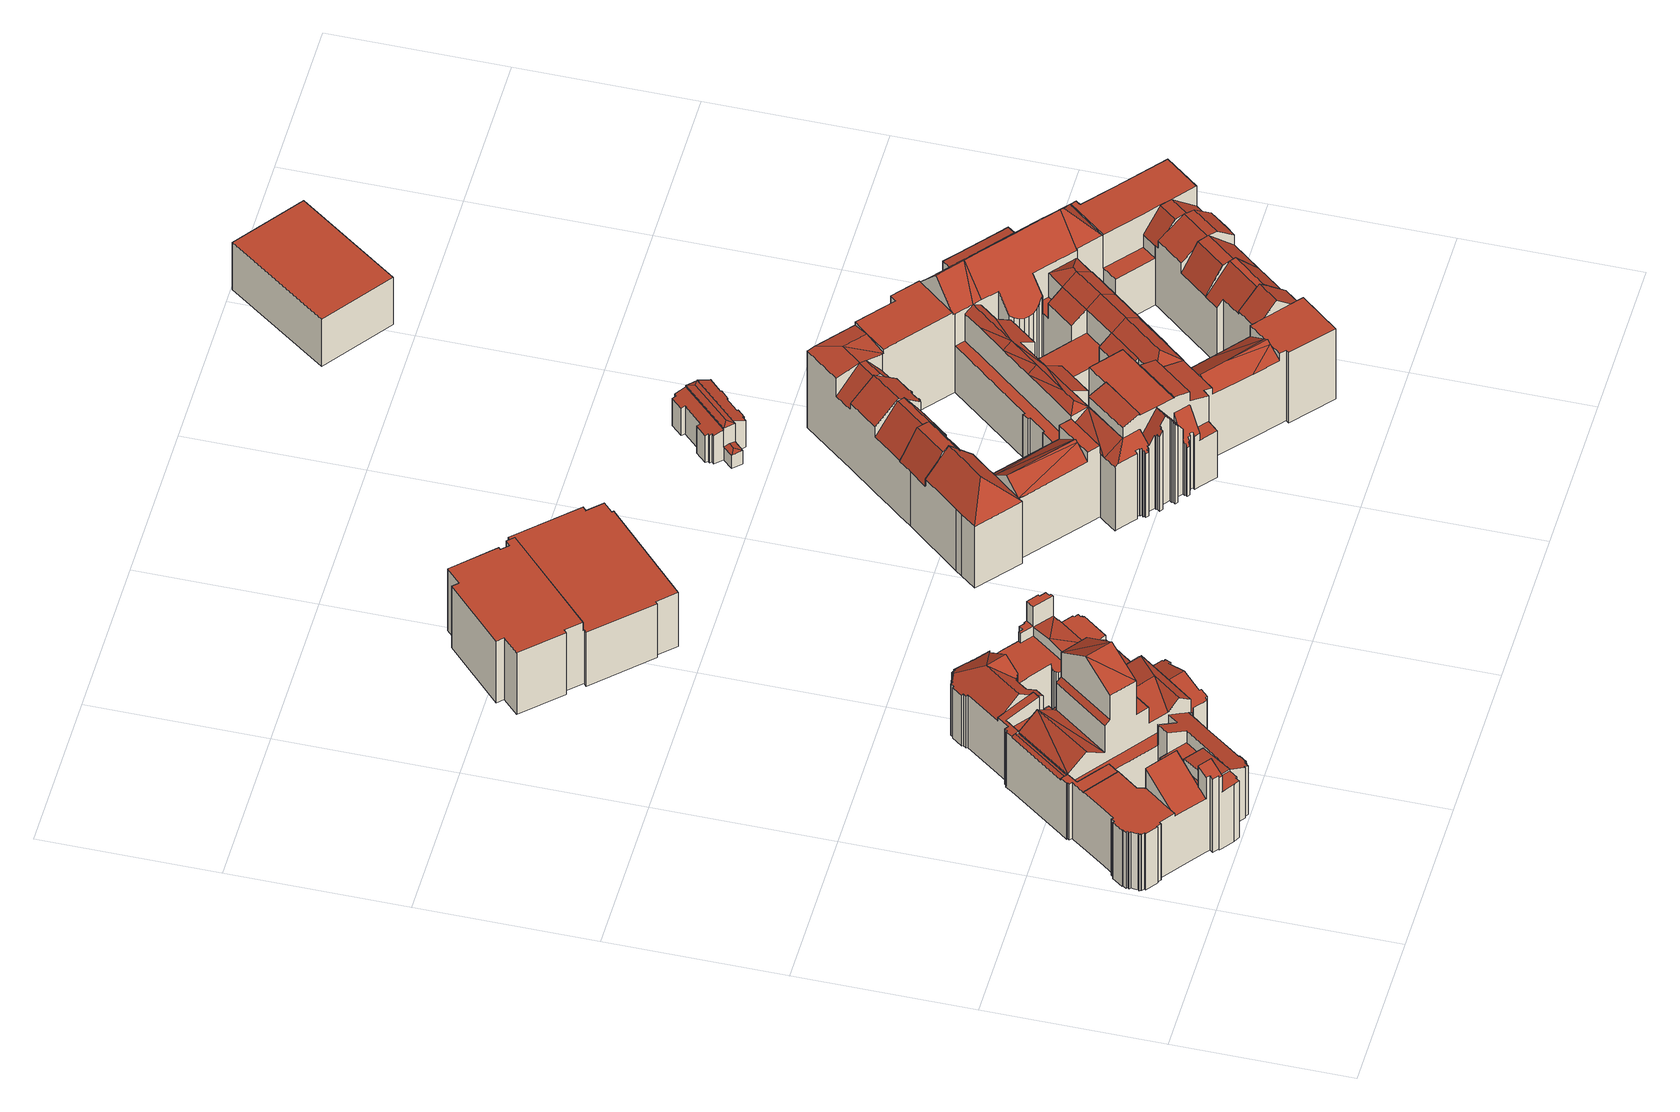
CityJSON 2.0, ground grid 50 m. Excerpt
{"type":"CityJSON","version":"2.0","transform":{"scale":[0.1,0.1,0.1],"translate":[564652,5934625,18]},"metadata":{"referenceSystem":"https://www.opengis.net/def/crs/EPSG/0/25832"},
"CityObjects":{
"building1":{"type":"Building","attributes":{"Gemeindeschluessel":"02000000","Geometrietyp2DReferenz":"3000","function":"31001_3010","roofType":"3100","measuredHeight":46.44,"storeysAboveGround":4},"geometry":[{"type":"MultiSurface","lod":"2","boundaries":[[[0,1,2,3,4,5]],[[6,7,8,9,2,1]],[[10,11,12]],[[13,10,12]],[[14,15,16,17,18,19,20,21]],[[22,23,24,25,26,27,28]],[[29,10,13]],[[30,31,32,33,34,35,36]],[[37,10,29]],[[38,39,40,41,42]],[[43,44,45]],[[46,47,44]],[[43,46,44]],[[46,48,47]],[[49,50,51]],[[52,53,54]],[[55,56,52,54]],[[57,58,59,60,50,49]],[[61,62,63,64,65,66,67,68,69,70]],[[68,71,72,73,74,75,76,77,78,79,69]],[[80,81,82,83]],[[84,85,86,87]],[[85,88,89,90,86]],[[84,91,92,88,85]],[[93,94,95,96,97,98,99,100]],[[101,102,103,104,105,106,107,108,109,110,111]],[[112,113,114,115,116,117,118,119]],[[120,61,70,121]],[[122,123,124,125,126]],[[127,128,129]],[[130,131,132,133]],[[133,132,134,135]],[[135,134,136,137]],[[137,136,138,139]],[[139,138,140,141]],[[142,143,144,145]],[[145,144,146,147]],[[147,146,148,149]],[[150,151,152,153]],[[153,152,154,155]],[[5,156,0]],[[6,157,12,7]],[[158,7,12,157,159,160]],[[161,162,151,150]],[[7,12,11,8]],[[163,21,20,164]],[[165,164,20,19,36,27,166]],[[27,36,19,18,28]],[[167,17,16,168]],[[168,16,15,169]],[[169,15,14,170]],[[171,25,24,172]],[[172,24,23,173]],[[173,23,22,174]],[[166,27,36,35,175]],[[175,35,34,176]],[[33,32,177]],[[26,30,36,27]],[[178,179,180,181]],[[181,180,182,183]],[[183,182,184,185]],[[186,187,188,11,8,189]],[[8,11,188,9]],[[3,190,4]],[[29,42,41,37]],[[191,192,193,194]],[[194,193,195,196]],[[196,195,197,198]],[[198,197,199,200]],[[200,199,201,202]],[[202,201,203,204]],[[204,203,205,206]],[[206,205,207,208]],[[209,210,211,212]],[[213,67,66,214]],[[214,66,65,215]],[[215,65,64,216]],[[216,64,63,217]],[[217,63,62,218]],[[219,78,77,220]],[[220,77,76,221]],[[221,76,75,222]],[[222,75,74,223]],[[223,74,73,224]],[[224,73,72,225]],[[225,72,71,226]],[[122,227,228,123]],[[229,80,83,230]],[[110,91,84,111]],[[231,100,99,232]],[[233,98,97,234]],[[234,97,96,235]],[[235,96,95,236]],[[237,109,108,238]],[[238,108,107,239]],[[239,107,106,240]],[[240,106,105,241]],[[241,105,104,242]],[[242,104,103,243]],[[244,102,101]],[[93,119,118,94]],[[245,117,116,246]],[[246,116,115,247]],[[247,115,114,248]],[[248,114,113,249]],[[250,251,252,253]],[[254,255,256,257]],[[258,259,164,165]],[[260,261,262,263]],[[264,265,266,267]],[[267,266,268,269]],[[269,268,270,271]],[[271,270,272,273]],[[274,275,276,277]],[[277,276,278,279]],[[280,281,282]],[[283,284,285]],[[286,287,187,186]],[[288,289,290,291]],[[291,290,292,293]],[[293,292,294,295]],[[295,294,296,297]],[[297,296,298,299]],[[299,298,300,301]],[[301,300,302,303]],[[303,302,304,305]],[[305,304,306,307]],[[308,309,210,209]],[[310,311,312,272]],[[313,314,315,316]],[[316,315,317,318]],[[318,317,319,320]],[[321,322,323,324]],[[325,326,327,328]],[[328,327,329,330]],[[330,329,331,332]],[[332,331,333,334]],[[334,333,335,336]],[[336,335,337,338]],[[338,337,339,340]],[[340,339,341,342]],[[343,344,53,345]],[[346,347,348,349]],[[350,351,352,353]],[[353,352,354,355]],[[356,357,358,359]],[[359,358,360,361]],[[361,360,362,363]],[[364,365,357,356]],[[366,367,368,369]],[[123,228,370,124]],[[371,163,164,259,372,373,374,127,129]],[[375,376,377,378,379,380,308,381,308,209,212,382,383,384,385,386,158,160]],[[387,388,389,170,14,21,163,371,129,128,131,130]],[[148,390,251,250,391,162,161,392,393,394,149]],[[48,347,346,395,396,397,189,8,11,10,37,41,40,47]],[[191,398,399,400,401,402,403,404,405,192]],[[386,385,384,383,382,212,211,406,407,57,49,51,408,409,410,43,45,38,42,29,13,12,7,158]],[[411,412,413,414,415,416,243,103,102,244,417,418,419,420,421,422]],[[372,259,258,261,260,423,424,257,256,373]],[[425,349,348,426,125,427,428,429,324,323]],[[430,431,432,433,434,381,308,380,379,378,377,435]],[[228,227,420,419,418,417,244,101,436,437,368,367,370]],[[207,205,203,201,199,197,195,193,192,405,404,403,402,438,407,406,211,210,309,312,311,439,33,177]],[[240,241,242,243,416,415,414,413,412,411,440,441,219,220,221,222,223,224,225,226,442,213,214,215,216,217,218,443,444,445,401,400,399,398,191,194,196,198,200,202,204,206,208,446,447,448,171,172,173,174,449,167,168,169,170,389,388,387,130,133,135,137,139,141,450,451,452,453,454,455,456,457,458,459,460,461,462,463,464,465,466,467,468,142,145,147,149,394,393,392,161,150,153,155,469,470,178,181,183,185,471,472,288,291,293,295,297,299,301,303,305,307,473,474,475,325,328,330,332,334,336,338,340,342,476,477,478,479,480,233,234,235,236,481,245,246,247,248,249,482,483,484,485,237,238,239],[486,487,488,489,490,491,492,313,316,318,320,493,494,274,277,279,495,321,324,429,428,427,496,497,364,356,359,361,363,498,350,353,355],[433,432,431,430,435,499,500,254,257,424,423,260,263,501,502,503,264,267,269,271,273,433,434]],[[504,505,506,507,508,509,510,511,512,513,514,515,516,140,138,136,134,132,131,128,127,517,256,255,252,251,390,148,146,144,143,518,519,520,521,522,523]],[[524,525,526,354,352,351,527,362,360,358,357,365,366,369,229,230,528,529,530,231,232,531,532,533,343,345,534,535]],[[523,522,521,520,466,465,464,463]],[[154,156,5,4,190,179,178,470,469,155]],[[184,536,281,280,289,288,472,471,185]],[[408,537,538,126,125,426,539,540,409]],[[306,541,542,543,475,474,473,307]],[[407,438,121,70,69,79,59,58,57]],[[491,490,489,488,524,535,56,55,544]],[[60,59,79,78,219,441,440,411,422]],[[83,82,87,86,90,530,529,528,230]],[[89,88,92,484,483,482,249,113,112]],[[254,500,499,435,377,376,545,253,252,255]],[[272,312,309,308,381,434,433,273]],[[286,275,274,494,493,320,319,285,284,287]],[[487,486,355,354,526,525,524,488]],[[125,124,370,367,366,365,364,497,496,427]],[[532,531,479,478,477,533]],[[362,527,351,350,498,363]],[[344,343,533,477,476,342,341]],[[546,283,547,282]],[[548,322,321,495,279,278]],[[549,550,265,264,503,502]],[[262,551,549,502,501,263]],[[552,545,376,375,160,159]],[[530,90,89,112,119,93,100,231]],[[117,245,481,236,95,94,118]],[[232,99,98,233,480,479,531]],[[91,110,109,237,485,484,92]],[[368,437,436,81,80,229,369]],[[81,436,101,111,84,87,82]],[[444,443,218,62,61,120]],[[213,442,226,71,68,67]],[[535,534,345,53,52,56]],[[543,326,325,475]],[[553,421,420,227,122,126,538]],[[313,492,491,544,554,314]],[[445,444,120,121,438,402,401]],[[410,555,347,48,46,43]],[[439,311,310,176,34,33]],[[45,44,47,40,39,38]],[[446,208,207,177,32,31,447]],[[171,448,447,31,30,26,25]],[[449,174,22,28,18,17,167]],[[1,6,1,0]],[[2,9,556,3]],[[374,373,256,517,127]],[[518,143,142,468]],[[467,466,520,519,518,468]],[[462,461,505,504,523,463]],[[506,505,461,460]],[[459,458,508,507,506,460]],[[141,140,516,450]],[[510,509,508,458,457,456]],[[512,511,510,456,455,454]],[[453,452,514,513,512,454]],[[516,515,514,452,451,450]],[[397,396,395,346,349,425,323,322,548,278,276,275,286,186,189]],[[166,175,176,310,272,270,268,266,265,550,549,551,262,261,258,165]],[[54,53,344,341,339,337,335,333,331,329,327,326,543,542]],[[557,50,60,422,421,553,538,537]],[[283,285,319,317,315,314,554,544,55,54,558,547]],[[51,50,557,537,408]],[[282,547,558,54,542,541,306,304,302,300,298,296,294,292,290,289,280]],[[409,540,539,426,348,347,555,410]],[[3,556,9,188,187,287,284,283,546,282,281,536,184,182,180,179,190]],[[253,545,552,159,157,6,1,0,156,154,152,151,162,391,250]]],"semantics":{"surfaces":[{"type":"RoofSurface"},{"type":"WallSurface"},{"type":"GroundSurface"}],"values":[0,0,0,0,0,0,0,0,0,0,0,0,0,0,0,0,0,0,0,0,0,0,0,0,0,0,0,0,0,1,1,1,1,1,1,1,1,1,1,1,1,1,1,1,1,1,1,1,1,1,1,1,1,1,1,1,1,1,1,1,1,1,1,1,1,1,1,1,1,1,1,1,1,1,1,1,1,1,1,1,1,1,1,1,1,1,1,1,1,1,1,1,1,1,1,1,1,1,1,1,1,1,1,1,1,1,1,1,1,1,1,1,1,1,1,1,1,1,1,1,1,1,1,1,1,1,1,1,1,1,1,1,1,1,1,1,1,1,1,1,1,1,1,1,1,1,1,1,1,1,1,0,0,1,1,1,1,1,1,1,1,1,0,0,2,0,0,1,1,1,1,1,1,1,1,1,1,1,1,1,1,1,1,1,1,1,1,1,1,1,1,1,1,1,1,1,1,1,1,1,1,1,1,1,1,1,1,1,1,1,1,1,1,1,1,1,1,1,1,1,1,1,0,0,0,0,0,0,0,0,0,0]}}]},
"building2":{"type":"Building","attributes":{"Gemeindeschluessel":"02000000","Geometrietyp2DReferenz":"3000","function":"51009_1610","roofType":"2100","measuredHeight":21.75},"geometry":[{"type":"MultiSurface","lod":"2","boundaries":[[[559,560,561,562,563,564,565,566]],[[567,568,569,570,571,572,573,574]],[[567,566,565,568]],[[568,565,564,569]],[[569,564,563,570]],[[570,563,562,571]],[[571,562,561,572]],[[572,561,560,573]],[[573,560,559,574]],[[574,559,566,567]]],"semantics":{"surfaces":[{"type":"RoofSurface"},{"type":"GroundSurface"},{"type":"WallSurface"}],"values":[0,1,2,2,2,2,2,2,2,2]}}]},
"building3":{"type":"Building","attributes":{"name":"Abendschule Vor dem Holstentor Studienkolleg für ausländische Studierende","Gemeindeschluessel":"02000000","Geometrietyp2DReferenz":"3000","function":"31001_3020","roofType":"1000","measuredHeight":22.36,"storeysAboveGround":4},"geometry":[{"type":"MultiSurface","lod":"2","boundaries":[[[575,576,577,578,579,580,581,582,583,584,585,586,587,588]],[[589,588,587,590]],[[590,587,586,591]],[[591,586,585,592]],[[592,585,584,593]],[[593,584,583,594]],[[594,583,582,595]],[[595,582,581,596]],[[596,581,580,597]],[[597,580,579,598]],[[598,579,578,599]],[[600,578,577,601]],[[602,576,575,603]],[[603,575,588,589]],[[604,605,606,607]],[[608,609,610,611]],[[611,610,612,613]],[[613,612,614,615]],[[615,614,616,617]],[[617,616,605,604]],[[618,619,620,621]],[[621,620,622,623]],[[608,611,613,615,617,604,607,602,603,589,590,591,592,593,594,595,596,597,598,599,624,618,621,623]],[[622,620,619,625,600,601,606,605,616,614,612,610,609]],[[625,619,618,624]],[[622,609,608,623]],[[602,607,606,601,577,576]],[[624,599,578,600,625]]],"semantics":{"surfaces":[{"type":"RoofSurface"},{"type":"WallSurface"},{"type":"GroundSurface"}],"values":[0,1,1,1,1,1,1,1,1,1,1,1,1,1,1,1,1,1,1,1,1,1,2,0,1,1,1,1]}}]},
"building4":{"type":"Building","attributes":{"Gemeindeschluessel":"02000000","Geometrietyp2DReferenz":"3000","function":"31001_3070","roofType":"2100","measuredHeight":12.13,"storeysAboveGround":2},"geometry":[{"type":"MultiSurface","lod":"2","boundaries":[[[626,627,628,629]],[[630,626,629]],[[631,632,633,634,635,636,637,638,639,640,641,642,643,644]],[[630,645,627,626]],[[646,647,648,649]],[[650,646,649]],[[650,651,652,653,654,647,646]],[[655,656,657,658,659,660,661,662,663,664,665,666]],[[647,654,648]],[[667,630,629,668]],[[669,644,643,670]],[[670,643,642,671]],[[671,642,641,672]],[[672,641,640,673]],[[673,640,639,674]],[[674,639,638,675]],[[675,638,637,676]],[[676,637,636,677]],[[677,636,635,678]],[[678,635,634,679]],[[679,634,633,680]],[[631,649,648,632]],[[652,666,665,653]],[[681,664,663,682]],[[682,663,662,683]],[[683,662,661,684]],[[684,661,660,685]],[[685,660,659,686]],[[686,659,658,687]],[[687,658,657,688]],[[688,657,656,689]],[[689,656,655,690]],[[680,633,632,648,654,653,665,664,681]],[[691,667,668,692,669,670,671,672,673,674,675,676,677,678,679,680,681,682,683,684,685,686,687,688,689,690]],[[667,691,651,650,645,630]],[[691,690,655,666,652,651]],[[650,649,628,627,645]],[[669,692,649,631,644]],[[692,668,629,628,649]]],"semantics":{"surfaces":[{"type":"RoofSurface"},{"type":"WallSurface"},{"type":"GroundSurface"}],"values":[0,0,0,0,0,0,0,0,0,1,1,1,1,1,1,1,1,1,1,1,1,1,1,1,1,1,1,1,1,1,1,1,1,2,1,1,1,1,1]}}]},
"building5":{"type":"Building","attributes":{"Gemeindeschluessel":"02000000","Geometrietyp2DReferenz":"3000","function":"31001_3010","roofType":"3100","measuredHeight":37.2,"storeysAboveGround":4},"geometry":[{"type":"MultiSurface","lod":"2","boundaries":[[[693,694,695,696]],[[697,698,699]],[[700,701,698]],[[697,702,700,698]],[[703,704,705,706,707,708,709]],[[710,711,701]],[[712,710,701]],[[700,712,701]],[[713,714,715,716,717,718,719,705,704]],[[720,721,711]],[[710,722,720,711]],[[706,723,719,724,725,726,727,728]],[[729,730,731,732,733,734,717,716]],[[735,736,737,738,725,724]],[[739,740,741,742,743,744]],[[718,717,734,745,746,747,748,749,750,751,752,753,754,755,756,757,758,759,736,735]],[[760,761,762,763]],[[764,765,766,767,768,710,769,700,770]],[[761,771,772,762]],[[771,773,774,775,772]],[[737,776,759,777,778,779,780,781,782,783,784,785,786,787,788,789,741,740]],[[790,791,792,793,794]],[[795,771,761]],[[796,797,798,799]],[[800,801,802,803,804,805,806,807,808,809,810,811]],[[792,791,812,813,814,815,816,817]],[[818,789,819,820,812,791,790]],[[771,821,822,823]],[[787,824,825,826,820,819]],[[827,828,829,830,831,832,833,834,835,836,837,809,808]],[[838,826,839,840,841,813,812]],[[842,843,844,845,846,847,848,849,850,851,852,836,853,854,855,856]],[[813,857,858,814]],[[859,860,861]],[[841,862,857,813]],[[863,864,865,866]],[[867,868,869,870,871,872,873,874,875,876]],[[877,878,879,880,881,882,883,884,885,886]],[[859,887,860]],[[888,887,859]],[[888,889,887]],[[884,890,891,892]],[[893,894,895]],[[896,893,895]],[[897,896,898]],[[899,900,901]],[[902,903,904,905]],[[894,906,907]],[[908,909,910,911,912,913,914,915,916,917,894,918,896,919]],[[903,920,921,904]],[[914,922,923,924,925,926,927,928]],[[920,929,930,921]],[[931,932,929,920]],[[929,932,930]],[[926,933,934,935,936,937,938,939,940]],[[912,941,942,943,944,945,923,922]],[[924,946,945,947,948,949,934,933]],[[950,951,952,953,954]],[[943,955,956,948,947]],[[935,957,949,958,959,960,961,951,950]],[[962,963,964,965,966]],[[952,967,961,960,968,969,970,971,972,973]],[[974,956,975,976,958,949]],[[971,977,978,979,980,981,982]],[[959,958,983,984,985,986,987,968,960]],[[988,989,990,984,983]],[[969,968,987,986,991,978,977]],[[985,992,993,994,991,986]],[[995,996,997,998,999,1000]],[[1001,1002,1003,1004]],[[1005,1006,1007,1008]],[[1009,1010,1011,1012,1013,1014,1015,1016,1017,1018]],[[1019,1020,1021,1022,1023]],[[1024,905,1025,1026]],[[1027,1028,1029,1030,1031,1032]],[[1033,1034,1035,1036,1037,1038,1039]],[[1040,1041,1042,1043]],[[904,921,1044,1045]],[[1046,1047,1048,1049,1050,1051]],[[1052,1053,1054,1055]],[[1056,1057,1058,1059]],[[1060,1061,1062,1063]],[[1064,1065,1066,1067]],[[709,1068,703]],[[721,1069,711]],[[698,1070,699]],[[1071,1072,1073,1074]],[[729,1075,730]],[[706,728,707]],[[1076,732,731,1077]],[[1078,757,756,1079]],[[1079,756,755,1080]],[[1080,755,754,1081]],[[1081,754,753,1082]],[[1082,753,752,1083]],[[1083,752,751,1084]],[[1084,751,750,1085]],[[1085,750,749,1086]],[[1086,749,748,1087]],[[1087,748,747,1088]],[[1088,747,746,1089]],[[733,745,734]],[[702,770,700]],[[710,768,722]],[[1090,766,765,773,1091]],[[773,765,764,774]],[[787,786,824]],[[1092,785,784,1093]],[[1093,784,783,1094]],[[1094,783,782,1095]],[[1095,782,781,1096]],[[1096,781,780,1097]],[[1097,780,779,1098]],[[1098,779,778,1099]],[[758,777,759]],[[810,1100,1101,811]],[[1102,1103,1104,1105]],[[1105,1104,1106,1107]],[[1107,1106,1108,1109]],[[1109,1108,1110,1111]],[[1111,1110,1112,1113]],[[1113,1112,1114,1115]],[[1115,1114,1116,1117]],[[1117,1116,1118,1119]],[[1119,1118,1120,1121]],[[1121,1120,1122,1123]],[[1123,1122,1124,1125]],[[761,799,798,795]],[[1126,797,796,1127]],[[1128,807,806,1129]],[[1129,806,805,1130]],[[1130,805,804,1131]],[[1131,804,803,1132]],[[1132,803,802,1133]],[[1133,802,801,1134]],[[1134,801,800,1135]],[[1136,816,815,1137]],[[792,817,793]],[[771,823,765,773]],[[836,835,853]],[[1138,834,833,1139]],[[1139,833,832,1140]],[[1140,832,831,1141]],[[1141,831,830,1142]],[[1142,830,829,1143]],[[1143,829,828,1144]],[[1144,828,827,1145]],[[825,839,826]],[[999,1004,821,1000]],[[1146,856,855,1147]],[[1147,855,854,1148]],[[1148,854,853,1149]],[[836,852,837]],[[1007,851,850,1008]],[[1150,849,848,1151]],[[1151,848,847,1152]],[[1152,847,846,1153]],[[1153,846,845,1154]],[[1154,845,844,1155]],[[1155,844,843,1156]],[[1156,843,842,1157]],[[1157,842,856,1146]],[[1158,866,865,1159]],[[885,864,863,886]],[[1160,873,872,1161]],[[1162,871,870]],[[868,867,1163]],[[880,879,1164]],[[1017,1165,1003,1018]],[[1019,892,1024,1020]],[[883,890,884]],[[1032,1166,1167,1027]],[[1038,1168,1169,1039]],[[1013,905,904,1014]],[[897,919,896]],[[894,917,906]],[[928,915,914]],[[912,911,941]],[[1170,910,909,1171]],[[1171,909,908,1172]],[[940,927,926]],[[1046,921,930,1047]],[[1054,932,931,1055]],[[1173,939,938,1174]],[[943,942,955]],[[1059,1175,1176,1056]],[[1058,1177,1178,1175,1059]],[[982,972,971]],[[952,973,953]],[[963,1179,1180,964]],[[1181,1182,1183,1184]],[[1060,980,979,1061]],[[994,1185,991]],[[1186,1187,1188,1189]],[[1189,1188,1190,1191]],[[1191,1190,1192,1193]],[[1193,1192,1194,1195]],[[1195,1194,1196,1197]],[[995,1126,1198,996]],[[1022,1199,1159,1023]],[[1018,1003,1002,1009]],[[998,1001,1004,999]],[[1200,1016,1015,1201]],[[1202,1011,1010,1203]],[[1012,1025,905,1013]],[[1020,1024,1026,1021]],[[1039,1169,1204,1033]],[[1016,1205,1165,1017]],[[1206,1029,1028,1207]],[[1208,1035,1034,1209]],[[1030,1040,1043,1031]],[[1036,1210,1211,1037]],[[1048,1212,1213,1049]],[[1214,1215,1216,1217]],[[1217,1216,1218,1219]],[[1219,1218,1220,1221]],[[1221,1220,1222,1223]],[[1223,1222,1224,1225]],[[1225,1224,1226,1227]],[[1227,1226,1228,1229]],[[1051,1044,921,1046]],[[1014,904,1045,1015]],[[1055,931,1230,1052]],[[1231,1232,1233,1234,1235,1236,1237,1170,1171,1172,1238,1239,1240,1241,1242,1243,1244,1245,1246,1150,1151,1152,1153,1154,1155,1156,1157,1146,1147,1148,1149,1138,1139,1140,1141,1142,1143,1144,1145,1247,1128,1129,1130,1131,1132,1133,1134,1135,1248,1102,1105,1107,1109,1111,1113,1115,1117,1119,1121,1123,1125,1249,1250,1251,1252,1253,1254,1255,1256,1257,1258,1071,1074,1259,1260,1261,1064,1067,1262,1263,1264,1265,1266,1267,1268,1269,1136,1137,1270,1271,1160,1161,1272,1273,1274,1275,1276,1277,1278,1279,1280,1281,1282,1283,1284,1285,1286,1287,1181,1184,1288,1289],[1290,1291,1292,1293,1294,1295,1296,1297,1298,1299,1300,1206,1207,1301,1302,1303,1304,1305,1306,1307,1308,1173,1174,1309,1310,1311,1312],[1313,1214,1217,1219,1221,1223,1225,1227,1229,1314,1208,1209,1315,1200,1201,1316,1317],[1203,1318,1319,1320,1321,1322,1323,1324,1202],[1325,1326,1327,1328,1329,1330,1092,1093,1094,1095,1096,1097,1098,1099,1331,1078,1079,1080,1081,1082,1083,1084,1085,1086,1087,1088,1089,1332,1076,1077,1333,1334,1335,1336,1337,1338,1339,1186,1189,1191,1193,1195,1197,1340,1341]],[[1342,900,1343,1344,1345,1346,1347,1348,1349,1350,1162,870,1351]],[[1352,1353,1354,966,965,1355,1356,1357,1176,1175,1345,1344]],[[1069,721,720,722,768,767,1338,1337,1336,1335,1334,1358]],[[708,707,728,727,726,744,743,794,793,817,816,1136,1269,1268,1267,1266,1265,1264]],[[1327,1326,1325,1341,1359,1163,867,876,862,841,840,1328]],[[1242,1241,1240,1239,1238,1172,908,919,897,898,1360,1361,1164,879,878,1243]],[[871,1162,1350,1349,1348,1275,1274,1273,1272,1161,872]],[[1362,1363,1177,1058,1057,1281,1280,1279,1278,1277,1364]],[[1294,1293,1292,1179,963,962,1365,1366,1295]],[[938,937,954,953,973,972,982,981,1312,1311,1310,1309,1174]],[[1030,1029,1206,1300,1299,1298,1297,1296,1295,1366,1367,1053,1052,1230,1368,1041,1040]],[[1356,1355,965,964,1180,1182,1181,1287,1286,1285,1284,1283,1357]],[[1170,1237,1236,1235,1234,1233,989,988,975,956,955,942,941,911,910]],[[1369,907,906,917,916,1306,1305,1304,1303,1302,1370]],[[773,765,823,1371,860,887,889,1372,1373,1374,1375,1376,1377,1091]],[[1100,810,809,837,852,851,1007,1006,877,886,863,866,1158,1378,1127,796,799,761]],[[1258,1257,1256,1255,1254,775,774,764,770,702,697,699,1070,1072,1071]],[[1228,1226,1224,1222,1220,1218,1216,1215,1213,1212,1379,1380,1353,1352,1344,1343,900,899,1211,1210]],[[1165,1205,1204,1169,888,1003]],[[1361,1360,898,896,895,1381,1382,880,1164]],[[1381,895,894,907,1369,1370,1167,1166,882,1382]],[[1359,1383,1384,1385,901,900,1342,1351,868,1163]],[[1386,1387,1178,1177,1363,1362,1364,1388]],[[1066,1389,1068,709,708,1264,1263,1262,1067]],[[1334,1333,1077,731,730,1075,1358]],[[718,735,724,719]],[[742,741,789,818,790,794,743]],[[725,738,737,740,739,744,726]],[[763,762,772,775,1254,1253,1252,1251]],[[1250,1249,1125,1124,1390,760,763,1251]],[[767,766,1090,1187,1186,1339,1338]],[[1092,1330,1329,1328,840,839,825,824,786,785]],[[814,858,874,873,1160,1271,1270,1137,815]],[[916,915,928,927,940,939,1173,1308,1307,1306]],[[1346,1345,1175,1178,1387,1386,1388,1347]],[[1047,930,932,1054,1053,1367,1380,1379,1212,1048]],[[1061,979,978,991,1391,1392,1393,1062]],[[1233,1232,1231,1289,1394,1185,994,993,990,989]],[[998,997,1320,1319,1318,1203,1010,1009,1002,1001]],[[1199,1022,1021,1323,1322,1321,1320,997,996,1198]],[[1016,1200,1315,1209,1034,1033,1204,1205]],[[1015,1045,1044,1051,1050,1317,1316,1201]],[[1021,1026,1025,1012,1011,1202,1324,1323]],[[1313,1317,1050,1049,1213,1215,1214]],[[1314,1229,1228,1210,1036,1035,1208]],[[986,985,986,987]],[[976,975,988,983,958]],[[984,990,993,992,985]],[[970,969,977,971]],[[1312,981,980,1060,1063,1290]],[[1395,1394,1289,1288,1184,1183]],[[1063,1062,1393,1179,1292,1291,1290]],[[960,959,960,961]],[[968,987,968,969]],[[936,935,950,954,937]],[[961,967,952,951]],[[944,943,947,945]],[[948,956,974,949]],[[1283,1282,1281,1057,1056,1176,1357]],[[925,924,933,926]],[[934,949,957,935]],[[913,912,922,914]],[[923,945,946,924]],[[1348,1347,1388,1364,1277,1276,1275]],[[1037,1211,899,901,1168,1038]],[[918,894,893,896]],[[1196,1396,1383,1359,1341,1340,1197]],[[1373,1372,1385,1384,1383,1396]],[[1351,870,869,868]],[[1302,1301,1207,1028,1027,1167,1370]],[[1382,882,881,880]],[[1006,1005,1245,1244,1243,878,877]],[[1166,1032,1031,1043,890,883,882]],[[876,875,874,858,857,862]],[[864,885,884,892,1019,1023,1159,865]],[[1246,1245,1005,1008,850,849,1150]],[[1149,853,835,834,1138]],[[788,787,819,789]],[[820,826,838,812]],[[1247,1145,827,808,807,1128]],[[797,1126,995,1000,821,1397,771,795,798]],[[791,812,791,792]],[[1248,1135,800,811,1101,1103,1102]],[[758,757,1078,1331,1099,778,777]],[[736,759,776,737]],[[1076,1332,1089,746,745,733,732]],[[1398,729,716,715]],[[717,734,717,718]],[[769,710,712,700]],[[1399,713,704,703]],[[719,723,706,705]],[[701,711,1400,698]],[[1401,715,714,713]],[[1259,1074,1073,693,696,1260]],[[696,695,1065,1064,1261,1260]],[[1091,1377,1376,1375,1374,1373,1396,1196,1194,1192,1190,1188,1187,1090]],[[1392,1391,991,1185,1394,1395,1183,1182,1180,1179,1393]],[[1367,1366,1365,962,966,1354,1353,1380]],[[1402,1368,1230,931,920,903]],[[1042,1041,1368,1402,903,902]],[[890,1043,1042,902,1403,891]],[[891,1403,902,905,1024,892]],[[1169,1168,901,1404,888]],[[1404,901,1385,1372,889,888]],[[1003,888,859,861]],[[821,1004,1003,861,822]],[[822,861,860,1371,823]],[[1378,1158,1159,1199,1198,1126,1127]],[[1390,1124,1122,1120,1118,1116,1114,1112,1110,1108,1106,1104,1103,1101,1100,761,760]],[[693,1073,1072,1070,698,1400,711,1069,1358,1075,729,1398,715,1401,1405,694]],[[694,1405,1401,713,1399,703,1068,1389,1066,1065,695]]],"semantics":{"surfaces":[{"type":"RoofSurface"},{"type":"WallSurface"},{"type":"GroundSurface"}],"values":[0,0,0,0,0,0,0,0,0,0,0,0,0,0,0,0,0,0,0,0,0,0,0,0,0,0,0,0,0,0,0,0,0,0,0,0,0,0,0,0,0,0,0,0,0,0,0,0,0,0,0,0,0,0,0,0,0,0,0,0,0,0,0,0,0,0,0,0,0,0,0,0,0,0,0,0,0,0,0,0,0,0,1,1,1,1,1,1,1,1,1,1,1,1,1,1,1,1,1,1,1,1,1,1,1,1,1,1,1,1,1,1,1,1,1,1,1,1,1,1,1,1,1,1,1,1,1,1,1,1,1,1,1,1,1,1,1,1,1,1,1,1,1,1,1,1,1,1,1,1,1,1,1,1,1,1,1,1,1,1,1,1,1,1,1,1,1,1,1,1,1,1,1,1,1,1,1,1,1,1,1,1,1,1,1,1,1,1,1,1,1,1,1,1,1,1,1,1,1,1,1,1,1,1,1,1,1,1,1,1,1,1,1,1,1,1,1,1,1,1,1,1,1,2,0,0,1,1,1,1,1,1,1,1,1,1,1,1,1,1,1,0,0,0,0,0,0,1,1,1,1,1,1,1,1,1,1,1,1,1,1,1,1,1,1,1,1,1,1,1,1,1,1,1,1,1,1,1,1,1,1,1,1,1,1,1,1,1,1,1,1,1,1,1,1,1,1,1,1,1,1,1,1,1,1,1,1,1,1,1,1,1,1,1,1,1,1,1,1,0,0,0,0,0,0,0,0,0,0,0,0,0,0,0,0]}}]},
"building6":{"type":"Building","attributes":{"Gemeindeschluessel":"02000000","Geometrietyp2DReferenz":"3000","function":"51009_1610","roofType":"1000","measuredHeight":17.07},"geometry":[{"type":"MultiSurface","lod":"2","boundaries":[[[1406,1407,1408,1409]],[[1410,1411,1412,1413]],[[1410,1409,1408,1411]],[[1411,1408,1407,1412]],[[1412,1407,1406,1413]],[[1413,1406,1409,1410]]],"semantics":{"surfaces":[{"type":"RoofSurface"},{"type":"GroundSurface"},{"type":"WallSurface"}],"values":[0,1,2,2,2,2]}}]}
},
"vertices":[
[159,444,223],[160,443,223],[278,603,223],[276,605,222],[269,610,217],[151,450,217],[161,443,223],[170,436,216],[288,596,216],[279,602,223],[338,559,264],[288,596,222],[170,436,222],[220,399,264],[190,65,292],[183,56,286],[199,44,286],[197,42,284],[204,36,284],[232,73,310],[199,98,310],[180,73,292],[236,13,226],[252,3,226],[261,16,226],[264,13,226],[282,36,226],[232,73,226],[204,36,226],[269,362,222],[282,36,231],[282,37,231],[283,37,231],[286,40,230],[349,124,221],[298,162,221],[232,73,231],[389,522,222],[282,352,332],[342,432,332],[402,512,332],[389,522,321],[269,362,321],[350,301,421],[342,432,484],[282,352,421],[410,381,484],[402,512,421],[471,462,421],[464,216,268],[525,296,268],[435,238,239],[512,687,262],[552,740,217],[461,724,262],[470,648,224],[484,649,230],[494,194,239],[555,274,239],[616,355,239],[615,355,239],[500,189,188],[512,191,191],[547,164,191],[552,170,194],[558,166,194],[572,185,202],[566,189,202],[603,239,224],[555,274,224],[494,194,188],[642,289,201],[648,285,201],[661,303,193],[654,306,194],[658,311,192],[620,338,192],[622,341,191],[621,350,188],[616,355,188],[619,482,222],[641,510,222],[587,549,222],[566,520,222],[641,510,221],[628,600,229],[626,601,229],[587,549,221],[715,612,221],[716,614,221],[665,653,221],[706,597,221],[704,599,221],[665,653,222],[681,675,222],[674,680,222],[671,677,222],[657,688,222],[648,677,222],[638,685,222],[633,679,222],[677,484,205],[696,470,205],[749,540,205],[746,542,205],[749,546,205],[746,548,205],[752,557,205],[741,565,205],[744,569,205],[706,597,205],[641,510,205],[716,614,293],[721,621,293],[716,624,293],[724,635,293],[708,647,293],[711,652,293],[681,675,293],[665,653,293],[499,189,188],[493,193,188],[557,399,188],[585,436,188],[533,475,188],[525,465,188],[504,437,188],[108,146,224],[99,135,224],[99,135,214],[59,165,20],[59,165,224],[55,160,224],[55,160,20],[44,168,224],[44,168,20],[42,165,224],[42,165,20],[10,189,224],[10,189,20],[13,193,224],[13,193,20],[29,281,20],[29,281,224],[33,278,224],[33,278,20],[40,288,224],[40,288,20],[45,284,224],[45,284,20],[136,423,20],[136,423,223],[140,429,223],[140,429,20],[137,431,223],[137,431,20],[151,450,223],[170,436,223],[170,436,188],[149,406,223],[149,406,188],[144,418,20],[144,418,223],[180,73,214],[199,98,235],[199,98,188],[232,73,188],[197,42,20],[199,44,20],[183,56,20],[190,65,20],[264,13,20],[261,16,20],[252,3,20],[236,13,20],[298,162,188],[349,124,188],[283,37,230],[281,628,20],[281,628,220],[285,625,221],[285,625,20],[291,633,221],[291,633,20],[299,627,223],[299,627,20],[318,636,188],[318,636,224],[288,596,224],[288,596,188],[269,610,220],[368,34,20],[368,34,195],[371,32,193],[371,32,20],[356,12,193],[356,12,20],[352,14,195],[352,14,20],[348,8,195],[348,8,20],[345,11,197],[345,11,20],[338,1,197],[338,1,20],[327,9,204],[327,9,20],[324,6,204],[324,6,20],[413,209,188],[413,209,230],[435,238,230],[435,238,188],[566,189,20],[572,185,20],[558,166,20],[552,170,20],[547,164,20],[512,191,20],[621,350,20],[622,341,20],[620,338,20],[658,311,20],[654,306,20],[661,303,20],[648,285,20],[642,289,20],[557,399,232],[585,436,232],[619,482,188],[566,520,188],[633,679,188],[638,685,188],[648,677,20],[657,688,20],[671,677,20],[674,680,20],[744,569,20],[741,565,20],[752,557,20],[746,548,20],[749,546,20],[746,542,20],[749,540,20],[696,470,191],[711,652,20],[708,647,20],[724,635,20],[716,624,20],[721,621,20],[117,381,223],[117,381,224],[210,313,224],[210,313,223],[166,254,20],[166,254,224],[170,230,224],[170,230,20],[252,169,188],[252,169,296],[257,165,20],[257,165,188],[257,173,188],[257,173,20],[265,186,20],[265,186,188],[273,189,188],[273,189,20],[289,191,188],[289,191,20],[319,231,188],[319,231,20],[339,216,188],[339,216,20],[396,561,20],[396,561,188],[408,551,188],[408,551,20],[416,562,188],[416,562,20],[324,661,210],[324,661,223],[343,647,227],[407,599,239],[418,590,242],[418,590,229],[404,571,188],[404,571,242],[396,758,20],[396,758,210],[392,761,206],[392,761,20],[400,771,206],[400,771,20],[396,774,203],[396,774,20],[418,804,203],[418,804,20],[421,802,206],[421,802,20],[428,811,206],[428,811,20],[433,807,210],[433,807,20],[436,812,210],[436,812,20],[441,809,214],[441,809,20],[362,247,188],[362,247,263],[390,178,188],[390,178,230],[339,216,263],[436,614,20],[436,614,229],[462,594,205],[462,594,20],[445,571,205],[445,571,20],[419,591,229],[419,591,20],[430,552,20],[430,552,188],[422,541,188],[422,541,20],[462,817,20],[462,817,213],[467,813,213],[467,813,20],[469,816,210],[469,816,20],[476,811,210],[476,811,20],[480,816,206],[480,816,20],[512,791,206],[512,791,20],[509,788,209],[509,788,20],[523,777,209],[523,777,20],[521,775,211],[521,775,20],[563,742,188],[563,742,211],[552,740,188],[471,462,188],[471,462,296],[491,490,296],[491,490,188],[556,572,20],[556,572,188],[562,577,188],[562,577,20],[579,584,188],[579,584,20],[528,511,20],[528,511,188],[559,551,188],[559,551,20],[554,558,188],[554,558,20],[554,565,188],[554,565,20],[548,496,20],[548,496,188],[547,494,188],[547,494,271],[599,455,232],[599,455,188],[533,475,271],[112,125,214],[184,220,296],[170,230,296],[117,159,235],[198,370,188],[233,343,188],[233,344,188],[260,324,188],[261,323,188],[283,306,188],[363,247,188],[384,276,188],[350,301,188],[282,352,188],[269,362,188],[220,399,188],[99,135,20],[112,125,20],[180,73,20],[77,327,224],[140,412,223],[140,412,20],[117,381,20],[77,327,20],[402,512,188],[389,522,188],[338,559,188],[404,83,20],[444,138,20],[467,168,20],[488,197,20],[488,197,196],[467,168,196],[444,138,195],[404,83,195],[464,216,211],[494,194,192],[384,276,239],[384,276,296],[350,301,296],[610,359,20],[611,359,20],[639,396,20],[653,415,20],[674,442,20],[696,470,20],[674,442,192],[653,415,192],[639,396,192],[611,359,192],[611,359,239],[610,359,239],[252,169,20],[184,220,20],[445,524,188],[525,465,296],[525,465,20],[491,490,20],[445,524,20],[260,324,20],[261,323,20],[283,306,20],[362,247,20],[363,247,20],[233,344,20],[641,510,232],[619,482,232],[493,193,192],[349,124,230],[615,355,20],[616,355,20],[603,239,20],[500,189,20],[499,189,20],[493,193,20],[283,37,20],[282,37,20],[282,36,20],[204,36,20],[5,199,20],[5,200,20],[7,202,20],[5,203,20],[3,205,20],[6,208,20],[6,209,20],[6,213,20],[7,228,20],[6,229,20],[3,231,20],[7,236,20],[7,237,20],[3,239,20],[5,243,20],[7,245,20],[9,249,20],[7,250,20],[7,251,20],[151,450,20],[269,610,20],[310,642,20],[324,661,20],[446,810,20],[452,811,20],[458,812,20],[563,742,20],[572,736,20],[583,727,20],[592,721,20],[638,685,20],[681,675,20],[716,614,20],[715,612,20],[704,599,20],[706,597,20],[524,624,20],[504,638,20],[488,650,20],[484,649,20],[470,648,20],[461,647,20],[457,643,20],[418,590,20],[404,571,20],[418,561,20],[533,475,20],[547,494,20],[556,571,20],[233,343,20],[210,313,20],[259,179,20],[260,180,20],[262,183,20],[7,237,224],[7,236,224],[3,231,224],[6,229,224],[7,228,224],[6,213,224],[6,209,224],[6,208,224],[3,205,224],[5,203,224],[7,202,224],[5,200,224],[5,199,224],[117,159,224],[7,251,224],[7,250,224],[9,249,224],[7,245,224],[5,243,224],[3,239,224],[488,650,188],[504,638,188],[524,624,188],[556,571,188],[587,549,188],[626,601,188],[665,653,188],[592,721,188],[583,727,188],[572,736,188],[512,687,188],[484,649,188],[310,642,223],[444,357,268],[504,437,239],[504,437,296],[444,357,296],[446,810,216],[452,811,220],[458,812,217],[461,647,229],[233,343,223],[382,618,234],[382,618,262],[418,561,188],[260,180,188],[262,183,188],[259,179,188],[198,370,223],[557,399,239],[457,643,229],[410,381,296],[278,603,222],[496,318,268],[420,669,262],
[409,1874,223],[429,1894,223],[417,1907,211],[490,1980,211],[503,1967,223],[524,1987,223],[483,2029,184],[368,1917,184],[368,1917,6],[483,2029,6],[524,1987,6],[503,1967,6],[490,1980,6],[417,1907,6],[429,1894,6],[409,1874,6],
[344,1806,226],[352,1814,226],[390,1774,226],[645,2019,226],[627,2037,226],[613,2024,226],[593,2045,226],[599,2050,226],[493,2158,226],[450,2116,226],[435,2132,226],[270,1973,226],[287,1956,226],[242,1912,226],[242,1912,2],[287,1956,2],[270,1973,2],[435,2132,2],[450,2116,2],[493,2158,2],[599,2050,2],[593,2045,2],[613,2024,2],[627,2037,2],[645,2019,2],[645,2019,197],[390,1774,197],[352,1814,2],[344,1806,2],[385,1764,2],[385,1764,197],[393,1771,197],[393,1771,2],[823,1809,2],[823,1809,197],[827,1804,197],[827,1804,2],[583,1571,197],[583,1571,2],[537,1619,197],[537,1619,2],[530,1613,197],[530,1613,2],[822,1884,2],[822,1884,197],[812,1874,197],[812,1874,2],[850,1835,197],[850,1835,2],[669,2043,2],[669,2043,197],
[1256,1597,59],[1269,1611,59],[1257,1623,56],[1232,1596,56],[1256,1572,56],[1257,1623,118],[1383,1756,118],[1359,1779,109],[1354,1773,109],[1345,1781,106],[1316,1750,106],[1324,1742,109],[1272,1688,109],[1265,1696,106],[1236,1666,106],[1242,1660,109],[1237,1655,109],[1242,1650,110],[1236,1644,110],[1282,1599,56],[1282,1624,129],[1384,1731,129],[1383,1756,122],[1257,1623,122],[1282,1599,122],[1288,1606,122],[1289,1606,122],[1409,1732,122],[1408,1732,122],[1316,1580,104],[1327,1591,104],[1331,1587,101],[1351,1608,101],[1347,1611,103],[1383,1649,103],[1387,1645,100],[1408,1667,100],[1405,1670,103],[1438,1704,103],[1409,1732,123],[1289,1606,123],[1256,1572,8],[1232,1596,8],[1236,1644,8],[1242,1650,8],[1237,1655,8],[1242,1660,8],[1236,1666,8],[1265,1696,8],[1272,1688,8],[1324,1742,8],[1316,1750,8],[1345,1781,8],[1354,1773,8],[1359,1779,8],[1438,1704,8],[1405,1670,8],[1408,1667,8],[1387,1645,8],[1383,1649,8],[1347,1611,8],[1351,1608,8],[1331,1587,8],[1327,1591,8],[1316,1580,8],[1288,1606,8],[1257,1623,8],
[1084,790,234],[1073,896,310],[968,886,233],[967,885,232],[1109,789,230],[1096,802,232],[1095,801,230],[1293,697,267],[1128,842,273],[1265,663,232],[1135,1023,277],[1145,1015,298],[1215,1101,298],[1180,1130,222],[1172,1136,207],[1145,1101,207],[1102,1050,206],[1302,708,267],[1161,881,232],[1298,702,273],[1151,1011,297],[1160,1003,297],[1171,994,296],[1175,990,296],[1246,1077,296],[1245,1077,296],[1228,1091,297],[1335,763,217],[1172,896,217],[1342,757,217],[1215,1101,277],[1228,1091,298],[1295,1173,298],[1239,1218,211],[1198,1166,211],[1172,1136,211],[1183,984,280],[1218,955,206],[1271,1019,206],[1267,1022,213],[1285,1045,213],[1249,1074,289],[1245,1077,297],[1312,1159,297],[1306,1164,297],[1298,1171,298],[1295,1173,303],[1298,1171,305],[1364,1253,305],[1363,1253,305],[1306,1300,246],[1239,1218,247],[1285,1045,218],[1287,1046,218],[1291,1043,210],[1296,1049,210],[1292,1053,218],[1310,1075,218],[1314,1072,210],[1319,1077,210],[1315,1080,218],[1334,1104,217],[1338,1100,209],[1344,1107,209],[1340,1110,217],[1353,1126,217],[1319,1154,284],[1264,581,247],[1326,586,278],[1283,622,239],[1256,588,239],[1295,638,267],[1372,733,267],[1344,756,267],[1344,755,267],[1342,757,267],[1298,702,267],[1265,663,267],[1415,699,276],[1286,625,239],[1372,733,238],[1295,638,238],[1296,637,239],[1312,1159,291],[1353,1126,249],[1360,1134,249],[1364,1131,245],[1368,1136,245],[1364,1140,249],[1382,1162,249],[1386,1158,245],[1391,1164,245],[1387,1167,249],[1420,1207,249],[1389,1232,280],[1380,1240,289],[1373,1246,297],[1363,1253,298],[1403,1302,298],[1402,1302,298],[1345,1348,222],[1306,1300,222],[1416,698,278],[1369,551,334],[1458,663,334],[1416,698,315],[1326,586,315],[1360,509,274],[1356,505,274],[1359,502,280],[1353,494,280],[1361,488,295],[1367,495,295],[1369,494,299],[1372,498,299],[1386,487,326],[1410,517,326],[1369,551,244],[1345,521,244],[1404,1301,298],[1450,1357,298],[1441,1430,290],[1432,1437,288],[1423,1444,287],[1345,1348,287],[1364,1253,298],[1380,1240,296],[1419,1288,296],[1416,698,276],[1412,737,294],[1372,733,276],[1420,1207,227],[1459,1255,227],[1420,1287,295],[1396,479,307],[1391,473,307],[1394,470,301],[1388,463,301],[1395,457,288],[1401,465,288],[1404,463,282],[1409,468,282],[1428,452,244],[1441,469,244],[1452,482,244],[1419,1288,295],[1459,1255,287],[1460,1256,287],[1463,1253,287],[1428,434,186],[1433,440,197],[1436,437,197],[1440,442,208],[1445,437,208],[1447,440,213],[1456,432,213],[1452,427,202],[1464,417,202],[1491,450,273],[1452,482,273],[1428,452,208],[1424,446,197],[1427,444,197],[1422,439,186],[1509,1309,298],[1541,1348,290],[1513,861,294],[1491,878,276],[1441,774,294],[1464,1253,287],[1491,450,320],[1581,563,320],[1542,594,332],[1452,482,332],[1634,1113,301],[1637,1117,301],[1679,1169,301],[1722,1221,301],[1725,1225,301],[1655,1283,301],[1641,1266,301],[1541,1348,301],[1509,1309,301],[1464,1253,301],[1536,412,271],[1551,429,271],[1572,412,264],[1595,440,264],[1604,451,264],[1612,461,264],[1649,507,264],[1648,508,265],[1581,563,286],[1491,450,286],[1559,961,276],[1580,944,294],[1624,1040,276],[1649,507,265],[1643,569,294],[1581,563,265],[1768,315,273],[1776,325,265],[1669,397,273],[1760,306,265],[1734,274,238],[1670,328,239],[1704,1056,294],[1749,1112,381],[1684,1072,294],[1735,682,294],[1801,765,294],[1767,793,265],[1700,710,265],[1813,372,226],[1717,450,226],[1750,261,265],[1743,253,265],[1856,157,265],[1945,266,265],[1914,291,265],[1880,319,265],[1847,346,265],[1828,361,265],[1828,360,265],[1813,372,265],[1768,315,265],[1734,274,265],[1865,844,294],[1830,872,265],[1880,319,304],[1928,377,304],[1923,381,298],[1921,383,296],[1912,390,286],[1876,419,244],[1828,361,244],[1876,857,294],[1869,920,265],[1900,815,265],[1939,863,265],[1921,383,298],[1994,473,298],[1994,474,297],[1977,487,273],[1935,521,214],[1903,482,214],[1917,470,234],[1876,419,234],[1945,266,230],[1993,324,229],[1951,358,278],[1936,370,294],[1932,373,298],[1928,377,298],[1936,370,298],[2010,461,298],[2003,466,298],[1977,487,296],[2044,570,296],[2032,579,273],[2002,603,215],[1935,521,215],[1993,324,216],[2067,415,215],[1994,473,297],[2070,548,298],[2068,550,298],[2067,551,298],[2066,552,298],[2004,813,297],[2006,811,294],[2093,919,294],[2091,921,298],[1994,911,381],[2044,570,281],[2129,628,298],[2128,629,298],[2107,646,282],[2091,659,270],[2065,680,251],[2002,603,251],[2010,461,289],[2134,497,214],[2092,531,270],[2107,646,296],[2146,695,296],[2103,729,224],[2071,689,224],[2071,689,225],[2065,680,225],[2092,531,295],[2154,607,295],[2135,623,297],[2134,624,298],[2132,626,298],[2134,497,251],[2157,524,251],[2196,573,251],[2173,672,298],[2154,607,275],[2196,573,225],[2235,622,226],[1458,663,178],[1505,720,178],[1504,721,178],[1505,722,178],[1463,756,178],[1416,698,178],[1505,722,241],[1576,810,241],[1534,844,276],[1463,756,276],[1507,382,178],[1536,412,178],[1491,450,178],[1464,417,178],[1576,810,178],[1577,810,178],[1669,736,178],[1669,735,178],[1700,710,178],[1767,793,178],[1730,823,178],[1637,897,178],[1600,927,178],[1534,844,178],[1581,563,178],[1628,621,178],[1597,646,178],[1589,652,178],[1542,594,178],[1628,621,265],[1669,735,238],[1597,646,238],[1655,503,178],[1701,560,178],[1698,563,178],[1699,563,178],[1697,565,178],[1649,507,178],[1701,977,178],[1712,991,178],[1718,987,178],[1718,985,178],[1746,1021,178],[1704,1056,178],[1665,1007,178],[1699,563,263],[1772,653,263],[1769,655,265],[1697,565,265],[1793,902,233],[1730,823,233],[1830,872,178],[1869,920,178],[1830,952,178],[1804,919,178],[1806,917,178],[1793,902,178],[1902,813,178],[1941,862,178],[1939,863,178],[1900,815,178],[1962,1031,178],[1980,1053,178],[1978,1055,178],[1960,1033,178],[2071,689,178],[2103,729,178],[2005,810,178],[1972,769,178],[1002,930,9],[1002,930,232],[1015,946,233],[1015,946,9],[1102,1050,234],[1172,896,232],[1095,801,232],[1094,801,9],[1094,801,233],[1085,790,233],[1085,790,9],[1218,955,234],[1267,1022,9],[1271,1019,9],[1340,1110,9],[1344,1107,9],[1338,1100,9],[1334,1104,9],[1315,1080,9],[1319,1077,9],[1314,1072,9],[1310,1075,9],[1292,1053,9],[1296,1049,9],[1291,1043,9],[1287,1046,9],[1344,756,178],[1372,733,178],[1387,1167,9],[1391,1164,9],[1386,1158,9],[1382,1162,9],[1364,1140,9],[1368,1136,9],[1364,1131,9],[1360,1134,9],[1369,551,278],[1345,521,250],[1341,525,9],[1341,525,250],[1337,520,246],[1337,520,9],[1333,522,246],[1333,522,9],[1329,517,241],[1329,517,9],[1322,524,241],[1322,524,9],[1326,528,246],[1326,528,9],[1323,530,246],[1323,530,9],[1328,536,251],[1328,536,9],[1324,539,251],[1324,539,9],[1325,541,252],[1325,541,9],[1315,549,252],[1315,549,9],[1311,543,247],[1311,543,9],[1458,663,328],[1369,551,328],[1372,498,9],[1369,494,9],[1367,495,9],[1361,488,9],[1353,494,9],[1359,502,9],[1356,505,9],[1360,509,9],[1423,1444,9],[1432,1437,9],[1409,468,9],[1404,463,9],[1401,465,9],[1395,457,9],[1388,463,9],[1394,470,9],[1391,473,9],[1396,479,9],[1422,439,9],[1427,444,9],[1424,446,9],[1428,452,9],[1452,427,9],[1456,432,9],[1447,440,9],[1445,437,9],[1440,442,9],[1436,437,9],[1433,440,9],[1428,434,9],[1452,482,328],[1542,594,328],[1641,1266,9],[1655,1283,9],[1725,1225,295],[1634,1113,295],[1572,412,240],[1600,927,276],[1649,507,225],[1655,503,225],[1704,1056,276],[1665,1007,276],[1856,157,9],[1743,253,9],[1750,261,9],[1917,470,9],[1903,482,9],[1960,1033,294],[1962,1031,294],[1978,1055,292],[1960,1033,295],[2006,811,298],[2093,919,298],[2107,908,9],[2107,908,298],[2097,895,298],[2097,895,9],[2235,622,298],[1392,814,9],[1392,814,178],[1396,811,178],[1396,811,9],[1434,858,178],[1434,858,9],[1429,862,178],[1429,862,9],[1442,879,178],[1442,879,9],[1448,874,178],[1448,874,9],[1505,720,328],[1589,652,328],[1637,897,9],[1730,823,9],[1669,736,9],[1577,810,9],[1701,977,245],[1637,897,245],[1698,563,9],[1701,560,9],[1718,987,9],[1712,991,9],[1718,985,240],[1746,1021,294],[1830,952,294],[1804,919,243],[1800,921,9],[1800,921,243],[1786,923,233],[1786,923,9],[1773,926,226],[1773,926,9],[1760,932,222],[1760,932,9],[1748,940,220],[1748,940,9],[1738,950,221],[1738,950,9],[1729,961,225],[1729,961,9],[1722,973,232],[1722,973,9],[1902,813,263],[2235,622,9],[2196,573,9],[2157,524,9],[2134,497,9],[2067,415,9],[1993,324,9],[1945,266,9],[1734,274,9],[1670,328,9],[1636,357,9],[1577,407,9],[1572,412,9],[1551,429,9],[1536,412,9],[1507,382,9],[1464,417,9],[1386,487,9],[1345,521,9],[1299,553,9],[1264,581,9],[1256,588,9],[1283,622,9],[1286,625,9],[1296,637,9],[1295,638,9],[1265,663,9],[1109,789,9],[1095,801,9],[1084,790,9],[967,885,9],[968,886,9],[1054,992,9],[1102,1050,9],[1145,1101,9],[1172,1136,9],[1198,1166,9],[1239,1218,9],[1306,1300,9],[1345,1348,9],[1441,1430,9],[1541,1348,9],[1725,1225,9],[1755,1200,9],[1794,1168,9],[1799,1164,9],[1799,1165,9],[1818,1187,9],[1855,1156,9],[1939,1087,9],[1978,1055,9],[1980,1053,9],[1962,1031,9],[1960,1029,9],[2028,973,9],[2034,968,9],[2091,921,9],[2093,919,9],[2181,825,9],[2312,718,9],[1972,769,9],[2005,810,9],[2006,811,9],[2004,813,9],[1946,860,9],[1943,863,9],[1941,862,9],[1902,813,9],[1839,735,9],[1772,653,9],[1699,563,9],[1655,503,9],[1654,501,9],[1714,452,9],[1717,450,9],[1813,372,9],[1828,360,9],[1828,361,9],[1876,419,9],[1935,521,9],[2002,603,9],[2065,680,9],[2071,689,9],[1804,919,9],[1718,985,9],[1701,977,9],[1793,902,9],[1806,917,9],[1576,810,9],[1505,722,9],[1504,721,9],[1505,720,9],[1589,652,9],[1597,646,9],[1669,735,9],[1634,1113,9],[1464,1253,9],[1463,1253,9],[1460,1256,9],[1459,1255,9],[1420,1207,9],[1353,1126,9],[1285,1045,9],[1218,955,9],[1171,897,9],[1172,896,9],[1335,763,9],[1342,757,9],[1344,755,9],[1344,756,9],[1639,1108,9],[1639,1109,9],[1709,1145,381],[1792,1077,381],[1876,1008,381],[1921,1065,294],[1837,1134,294],[1799,1165,294],[1799,1164,295],[1794,1168,295],[1755,1200,295],[1679,1169,381],[1915,977,381],[1985,919,381],[1990,915,381],[2034,968,298],[2028,973,298],[1960,1029,298],[1171,897,234],[1639,1109,295],[1636,357,239],[1577,407,240],[1855,1156,292],[1939,1087,292],[1818,1187,292],[1946,860,296],[1943,863,296],[1941,862,294],[1839,735,263],[1714,452,226],[1654,501,226],[1420,791,276],[1663,1089,276],[1663,1089,178],[1624,1040,178],[1559,961,178],[1491,878,178],[1420,791,178],[1410,517,328],[1869,920,294],[1939,863,294],[1609,446,273],[1604,451,273],[1639,1108,294],[1663,1089,294],[1683,1072,294],[1837,1134,295],[1921,1065,295],[1799,1165,295],[1054,992,233],[1299,553,247],[2146,695,298],[2103,729,298],[2005,810,298],[2312,718,298],[2181,825,298],[1639,1108,178],[1416,698,277],[1175,990,290],[1145,1015,290],[1128,842,232],[1160,1003,310],[1836,737,265],[1662,593,294],[1644,1024,294],[1113,945,310],
[1524,2565,176],[1736,2856,176],[1544,2996,176],[1332,2705,176],[1332,2705,5],[1544,2996,5],[1736,2856,5],[1524,2565,5]
]}
